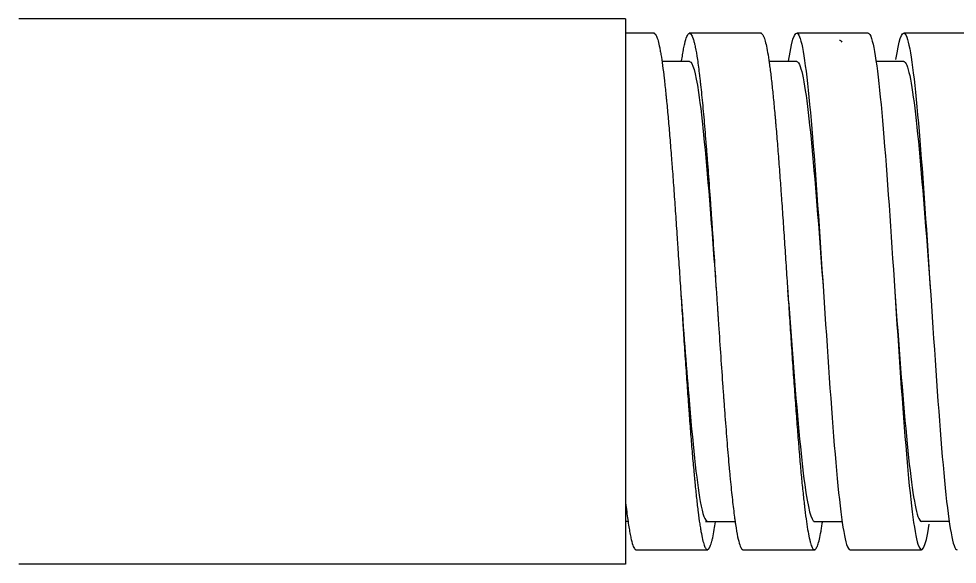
# Model space of a CAD drawing. Extents: x 1425 to 2779, y 0 to 992.
# Drawn here: x 1736.49 to 1762.79, y 749.56 to 764.86 of the extents above; entities that cross this region are included whole.
import ezdxf

# ---------------------------------------------------------------- set-up
doc = ezdxf.new("R2010")
doc.units = 0
doc.header["$LTSCALE"] = 10
doc.header["$MEASUREMENT"] = 0
doc.layers.add('1', color=7, linetype='CONTINUOUS')

msp = doc.modelspace()

# ---------------------------------------------------------------- linework, layer by layer
at = {"layer": '1', "color": 7, "linetype": 'Continuous', "lineweight": -3}
for p, q in [((1753.492, 764.862), (1736.492, 764.862)), ((1753.492, 764.862), (1753.492, 749.562)), ((1753.492, 749.562), (1736.492, 749.562))]:
    msp.add_line(p, q, dxfattribs=at)
for points, knots in [([(1758.067, 763.673), (1758.175, 764.418), (1758.392, 764.873), (1758.717, 762.141), (1759.042, 757.212), (1759.367, 752.284), (1759.616, 750.185), (1759.758, 749.965), (1759.791, 749.965)], [0, 0, 0, 0, 0.188474, 0.376996, 0.565518, 0.75404, 0.942562, 1, 1, 1, 1]), ([(1754.292, 764.454), (1754.293, 764.454), (1754.294, 764.454), (1754.299, 764.453), (1754.303, 764.452), (1754.322, 764.443), (1754.337, 764.424), (1754.368, 764.367), (1754.383, 764.328), (1754.413, 764.23), (1754.428, 764.17), (1754.45, 764.064), (1754.458, 764.026), (1754.469, 763.965), (1754.473, 763.944), (1754.481, 763.9), (1754.485, 763.878), (1754.504, 763.763), (1754.519, 763.662), (1754.549, 763.44), (1754.579, 763.198), (1754.609, 762.92), (1754.628, 762.734), (1754.632, 762.696), (1754.639, 762.62), (1754.651, 762.504), (1754.662, 762.384), (1754.685, 762.139), (1754.715, 761.799), (1754.745, 761.432), (1754.768, 761.147), (1754.775, 761.05), (1754.787, 760.902), (1754.79, 760.852), (1754.798, 760.752), (1754.802, 760.702), (1754.821, 760.45), (1754.836, 760.244), (1754.866, 759.824), (1754.881, 759.611), (1754.911, 759.176), (1754.926, 758.954), (1754.945, 758.672), (1754.949, 758.616), (1754.956, 758.502), (1754.96, 758.445), (1754.971, 758.274), (1754.979, 758.16), (1755.002, 757.818), (1755.032, 757.362), (1755.062, 756.905), (1755.085, 756.562), (1755.092, 756.448), (1755.104, 756.276), (1755.107, 756.219), (1755.115, 756.105), (1755.119, 756.047), (1755.138, 755.763), (1755.168, 755.316), (1755.198, 754.881), (1755.228, 754.453), (1755.243, 754.243), (1755.262, 753.984), (1755.266, 753.933), (1755.273, 753.83), (1755.277, 753.779), (1755.289, 753.627), (1755.296, 753.528), (1755.319, 753.235), (1755.334, 753.046), (1755.364, 752.682), (1755.379, 752.507), (1755.402, 752.254), (1755.409, 752.171), (1755.421, 752.049), (1755.424, 752.009), (1755.432, 751.929), (1755.436, 751.89), (1755.455, 751.696), (1755.47, 751.55), (1755.5, 751.275), (1755.515, 751.147), (1755.545, 750.907), (1755.56, 750.796), (1755.579, 750.67), (1755.583, 750.645), (1755.591, 750.596), (1755.595, 750.573), (1755.606, 750.504), (1755.614, 750.461), (1755.636, 750.34), (1755.651, 750.27), (1755.681, 750.153), (1755.711, 750.057), (1755.741, 750.004), (1755.76, 749.984), (1755.764, 749.981), (1755.772, 749.975), (1755.783, 749.969), (1755.795, 749.97), (1755.817, 749.978), (1755.832, 749.994), (1755.862, 750.046), (1755.877, 750.083), (1755.9, 750.154), (1755.908, 750.18), (1755.919, 750.224), (1755.923, 750.239), (1755.931, 750.271), (1755.934, 750.287), (1755.953, 750.373), (1755.968, 750.451), (1755.994, 750.604), (1756.005, 750.673), (1756.016, 750.748)], [0, 0, 0, 0, 0.00226, 0.00226, 0.008828, 0.008828, 0.035103, 0.035103, 0.061377, 0.061377, 0.087651, 0.087651, 0.100788, 0.100788, 0.107357, 0.107357, 0.113926, 0.113926, 0.1402, 0.1402, 0.166474, 0.192749, 0.192749, 0.199317, 0.199317, 0.205886, 0.219023, 0.219023, 0.245297, 0.271571, 0.271571, 0.284709, 0.284709, 0.291277, 0.291277, 0.297846, 0.297846, 0.32412, 0.32412, 0.350394, 0.350394, 0.376669, 0.376669, 0.383237, 0.383237, 0.389806, 0.389806, 0.402943, 0.402943, 0.429217, 0.455491, 0.455491, 0.468629, 0.468629, 0.475197, 0.475197, 0.481766, 0.481766, 0.50804, 0.534314, 0.534314, 0.560589, 0.560589, 0.567157, 0.567157, 0.573726, 0.573726, 0.586863, 0.586863, 0.613137, 0.613137, 0.639412, 0.639412, 0.652549, 0.652549, 0.659117, 0.659117, 0.665686, 0.665686, 0.69196, 0.69196, 0.718234, 0.718234, 0.744509, 0.744509, 0.751077, 0.751077, 0.757646, 0.757646, 0.770783, 0.770783, 0.797057, 0.797057, 0.823332, 0.849606, 0.849606, 0.856175, 0.856175, 0.862743, 0.87588, 0.87588, 0.902155, 0.902155, 0.928429, 0.928429, 0.941566, 0.941566, 0.948135, 0.948135, 0.954703, 0.954703, 0.980977, 0.980977, 1, 1, 1, 1]), ([(1755.069, 763.684), (1755.077, 763.743), (1755.086, 763.798), (1755.099, 763.881), (1755.104, 763.91), (1755.112, 763.953), (1755.114, 763.967), (1755.119, 763.994), (1755.132, 764.061), (1755.144, 764.12), (1755.174, 764.248), (1755.193, 764.313), (1755.233, 764.409), (1755.253, 764.438), (1755.275, 764.451), (1755.277, 764.452), (1755.282, 764.454), (1755.29, 764.455), (1755.297, 764.454), (1755.312, 764.449), (1755.322, 764.441), (1755.352, 764.403), (1755.371, 764.36), (1755.401, 764.268), (1755.411, 764.233), (1755.423, 764.183), (1755.426, 764.173), (1755.431, 764.152), (1755.433, 764.141), (1755.441, 764.108), (1755.446, 764.085), (1755.471, 763.963), (1755.49, 763.849), (1755.53, 763.586), (1755.549, 763.437), (1755.574, 763.23), (1755.579, 763.188), (1755.589, 763.1), (1755.594, 763.056), (1755.609, 762.918), (1755.619, 762.824), (1755.649, 762.53), (1755.668, 762.321), (1755.708, 761.879), (1755.727, 761.645), (1755.752, 761.337), (1755.757, 761.275), (1755.767, 761.149), (1755.772, 761.085), (1755.787, 760.894), (1755.797, 760.764), (1755.827, 760.369), (1755.846, 760.099), (1755.876, 759.681), (1755.886, 759.539), (1755.901, 759.324), (1755.906, 759.252), (1755.913, 759.143), (1755.916, 759.106), (1755.921, 759.033), (1755.923, 758.996), (1755.945, 758.665), (1755.965, 758.369), (1756.005, 757.775), (1756.024, 757.476), (1756.054, 757.025), (1756.064, 756.875), (1756.076, 756.686), (1756.079, 756.648), (1756.084, 756.573), (1756.091, 756.46), (1756.099, 756.348), (1756.124, 755.974), (1756.143, 755.68), (1756.183, 755.101), (1756.202, 754.816), (1756.227, 754.465), (1756.232, 754.395), (1756.24, 754.291), (1756.242, 754.256), (1756.247, 754.187), (1756.26, 754.015), (1756.272, 753.847), (1756.302, 753.453), (1756.321, 753.202), (1756.361, 752.719), (1756.38, 752.488), (1756.403, 752.24), (1756.405, 752.213), (1756.41, 752.159), (1756.418, 752.078), (1756.425, 751.999), (1756.44, 751.845), (1756.45, 751.745), (1756.48, 751.457), (1756.499, 751.28), (1756.529, 751.036), (1756.539, 750.958), (1756.554, 750.847), (1756.559, 750.811), (1756.569, 750.741), (1756.574, 750.707), (1756.599, 750.543), (1756.618, 750.43), (1756.658, 750.24), (1756.677, 750.164), (1756.707, 750.077), (1756.717, 750.052), (1756.729, 750.027), (1756.732, 750.023), (1756.737, 750.014), (1756.744, 750.002), (1756.752, 749.992), (1756.768, 749.976), (1756.779, 749.97), (1756.79, 749.97)], [0, 0, 0, 0, 0.014764, 0.014764, 0.023388, 0.023388, 0.0277, 0.0277, 0.032012, 0.04926, 0.04926, 0.083756, 0.083756, 0.118252, 0.118252, 0.122564, 0.122564, 0.126876, 0.1355, 0.1355, 0.152748, 0.152748, 0.187243, 0.187243, 0.204491, 0.204491, 0.208803, 0.208803, 0.213115, 0.213115, 0.221739, 0.221739, 0.256235, 0.256235, 0.290731, 0.290731, 0.299355, 0.299355, 0.307979, 0.307979, 0.325227, 0.325227, 0.359723, 0.359723, 0.394219, 0.394219, 0.402843, 0.402843, 0.411467, 0.411467, 0.428714, 0.428714, 0.46321, 0.46321, 0.480458, 0.480458, 0.489082, 0.489082, 0.493394, 0.493394, 0.497706, 0.497706, 0.532202, 0.532202, 0.566698, 0.566698, 0.583946, 0.583946, 0.588258, 0.588258, 0.59257, 0.601194, 0.601194, 0.63569, 0.63569, 0.670185, 0.670185, 0.678809, 0.678809, 0.683121, 0.683121, 0.687433, 0.704681, 0.704681, 0.739177, 0.739177, 0.773673, 0.773673, 0.777985, 0.777985, 0.782297, 0.790921, 0.790921, 0.808169, 0.808169, 0.842665, 0.842665, 0.859913, 0.859913, 0.868537, 0.868537, 0.877161, 0.877161, 0.911656, 0.911656, 0.946152, 0.946152, 0.9634, 0.9634, 0.967712, 0.967712, 0.972024, 0.980648, 0.980648, 1, 1, 1, 1]), ([(1757.291, 764.455), (1757.293, 764.455), (1757.31, 764.453), (1757.327, 764.437), (1757.35, 764.401), (1757.358, 764.386), (1757.369, 764.36), (1757.373, 764.35), (1757.381, 764.33), (1757.384, 764.319), (1757.403, 764.262), (1757.433, 764.151), (1757.463, 763.999), (1757.493, 763.827), (1757.509, 763.73), (1757.528, 763.596), (1757.531, 763.568), (1757.539, 763.512), (1757.543, 763.483), (1757.554, 763.394), (1757.562, 763.333), (1757.584, 763.143), (1757.6, 763.007), (1757.63, 762.72), (1757.645, 762.568), (1757.667, 762.328), (1757.675, 762.246), (1757.686, 762.12), (1757.69, 762.077), (1757.698, 761.991), (1757.701, 761.947), (1757.72, 761.727), (1757.736, 761.545), (1757.766, 761.171), (1757.781, 760.978), (1757.811, 760.582), (1757.826, 760.378), (1757.845, 760.116), (1757.849, 760.063), (1757.856, 759.957), (1757.86, 759.903), (1757.872, 759.742), (1757.879, 759.634), (1757.902, 759.308), (1757.917, 759.088), (1757.947, 758.643), (1757.962, 758.419), (1757.992, 757.966), (1758.007, 757.737), (1758.026, 757.448), (1758.03, 757.39), (1758.038, 757.275), (1758.049, 757.102), (1758.06, 756.93), (1758.083, 756.588), (1758.098, 756.36), (1758.128, 755.908), (1758.143, 755.684), (1758.166, 755.349), (1758.173, 755.238), (1758.189, 755.016), (1758.196, 754.906), (1758.219, 754.581), (1758.234, 754.369), (1758.264, 753.955), (1758.279, 753.753), (1758.309, 753.359), (1758.324, 753.167), (1758.343, 752.934), (1758.347, 752.887), (1758.355, 752.795), (1758.366, 752.659), (1758.377, 752.527), (1758.4, 752.269), (1758.43, 751.941), (1758.46, 751.643), (1758.483, 751.431), (1758.491, 751.362), (1758.502, 751.262), (1758.506, 751.229), (1758.513, 751.165), (1758.517, 751.133), (1758.536, 750.978), (1758.566, 750.749), (1758.611, 750.464), (1758.642, 750.314), (1758.66, 750.234), (1758.664, 750.219), (1758.672, 750.189), (1758.676, 750.175), (1758.687, 750.135), (1758.695, 750.112), (1758.717, 750.049), (1758.732, 750.018), (1758.762, 749.978), (1758.777, 749.969), (1758.8, 749.971), (1758.808, 749.974), (1758.819, 749.983), (1758.823, 749.986), (1758.831, 749.995), (1758.834, 750), (1758.853, 750.028), (1758.869, 750.061), (1758.899, 750.147), (1758.914, 750.201), (1758.944, 750.328), (1758.959, 750.402), (1758.978, 750.508), (1758.982, 750.53), (1758.989, 750.575), (1758.993, 750.599), (1759.003, 750.662), (1759.009, 750.702), (1759.015, 750.744)], [0, 0, 0, 0, 0.003784, 0.030064, 0.030064, 0.043204, 0.043204, 0.049774, 0.049774, 0.056344, 0.056344, 0.082624, 0.108903, 0.108903, 0.135183, 0.135183, 0.141753, 0.141753, 0.148323, 0.148323, 0.161463, 0.161463, 0.187743, 0.187743, 0.214023, 0.214023, 0.227163, 0.227163, 0.233733, 0.233733, 0.240303, 0.240303, 0.266582, 0.266582, 0.292862, 0.292862, 0.319142, 0.319142, 0.325712, 0.325712, 0.332282, 0.332282, 0.345422, 0.345422, 0.371702, 0.371702, 0.397982, 0.397982, 0.424261, 0.424261, 0.430831, 0.430831, 0.437401, 0.450541, 0.450541, 0.476821, 0.476821, 0.503101, 0.503101, 0.516241, 0.516241, 0.529381, 0.529381, 0.555661, 0.555661, 0.58194, 0.58194, 0.60822, 0.60822, 0.61479, 0.61479, 0.62136, 0.6345, 0.6345, 0.66078, 0.68706, 0.68706, 0.7002, 0.7002, 0.70677, 0.70677, 0.71334, 0.71334, 0.739619, 0.765899, 0.792179, 0.792179, 0.798749, 0.798749, 0.805319, 0.805319, 0.818459, 0.818459, 0.844739, 0.844739, 0.871019, 0.871019, 0.884159, 0.884159, 0.890728, 0.890728, 0.897298, 0.897298, 0.923578, 0.923578, 0.949858, 0.949858, 0.976138, 0.976138, 0.982708, 0.982708, 0.989278, 0.989278, 1, 1, 1, 1]), ([(1760.292, 764.459), (1760.325, 764.46), (1760.467, 764.242), (1760.717, 762.141), (1761.042, 757.212), (1761.367, 752.284), (1761.688, 749.581), (1761.901, 749.993), (1762.006, 750.683)], [0, 0, 0, 0, 0.058273, 0.247826, 0.437379, 0.626932, 0.816485, 1, 1, 1, 1]), ([(1761.074, 763.719), (1761.155, 764.257), (1761.344, 764.864), (1761.642, 763.032), (1761.967, 758.437), (1762.292, 753.296), (1762.567, 750.424), (1762.733, 749.968), (1762.791, 749.967)], [0, 0, 0, 0, 0.141307, 0.33055, 0.519792, 0.709035, 0.898277, 1, 1, 1, 1]), ([(1759.493, 764.262), (1759.501, 764.262), (1759.521, 764.254), (1759.542, 764.226), (1759.554, 764.201)], [0, 0, 0, 0, 0.388593, 1, 1, 1, 1]), ([(1755.29, 763.66), (1755.374, 763.66), (1755.566, 762.979), (1755.816, 760.262), (1755.982, 758.022), (1756.039, 757.245)], [0, 0, 0, 0, 0.335623, 0.769582, 1, 1, 1, 1]), ([(1758.293, 763.659), (1758.326, 763.659), (1758.467, 763.464), (1758.716, 761.599), (1758.933, 758.68), (1759.041, 757.221)], [0, 0, 0, 0, 0.132268, 0.566589, 1, 1, 1, 1]), ([(1761.292, 763.662), (1761.3, 763.662), (1761.417, 763.621), (1761.642, 762.39), (1761.883, 759.352), (1762.016, 757.553), (1762.041, 757.217)], [0, 0, 0, 0, 0.032563, 0.466431, 0.9003, 1, 1, 1, 1]), ([(1758.039, 757.245), (1758.09, 756.558), (1758.249, 754.406), (1758.5, 751.557), (1758.7, 750.766), (1758.792, 750.763)], [0, 0, 0, 0, 0.202526, 0.634323, 1, 1, 1, 1]), ([(1761.041, 757.221), (1761.041, 757.218), (1761.15, 755.754), (1761.367, 752.827), (1761.616, 750.96), (1761.758, 750.765), (1761.791, 750.765)], [0, 0, 0, 0, 0.000908, 0.434415, 0.867921, 1, 1, 1, 1]), ([(1755.047, 757.143), (1755.12, 756.153), (1755.302, 753.704), (1755.55, 751.257), (1755.725, 750.767), (1755.792, 750.766)], [0, 0, 0, 0, 0.295132, 0.731458, 1, 1, 1, 1]), ([(1753.492, 751.353), (1753.512, 751.174), (1753.531, 751.012), (1753.571, 750.721), (1753.59, 750.592), (1753.62, 750.424), (1753.63, 750.373), (1753.645, 750.302), (1753.65, 750.279), (1753.66, 750.237), (1753.665, 750.217), (1753.69, 750.123), (1753.709, 750.067), (1753.749, 749.991), (1753.768, 749.972), (1753.789, 749.97), (1753.791, 749.97), (1753.792, 749.97)], [0, 0, 0, 0, 0.197746, 0.197746, 0.395492, 0.395492, 0.494364, 0.494364, 0.543801, 0.543801, 0.593237, 0.593237, 0.790983, 0.790983, 0.988729, 0.988729, 1, 1, 1, 1])]:
    msp.add_open_spline(points, degree=3, knots=knots, dxfattribs=at)
for points, degree in [([(1754.304, 764.454), (1753.492, 764.454)], 1), ([(1757.303, 764.455), (1755.279, 764.455)], 1), ([(1760.292, 764.459), (1759.292, 764.459), (1758.292, 764.459)], 2), ([(1763.291, 764.462), (1762.291, 764.462), (1761.291, 764.462)], 2), ([(1755.291, 763.66), (1754.903, 763.66), (1754.515, 763.66)], 2), ([(1758.293, 763.659), (1757.904, 763.659), (1757.516, 763.659)], 2), ([(1761.292, 763.662), (1760.901, 763.662), (1760.509, 763.662)], 2), ([(1759.042, 757.21), (1759.042, 757.21), (1759.042, 757.21)], 2), ([(1753.492, 750.766), (1753.529, 750.766), (1753.566, 750.766)], 2), ([(1755.739, 750.763), (1756.153, 750.763), (1756.566, 750.763)], 2), ([(1758.775, 750.765), (1759.176, 750.765), (1759.577, 750.765)], 2), ([(1761.781, 750.766), (1762.177, 750.766), (1762.573, 750.766)], 2), ([(1753.779, 749.97), (1755.804, 749.97)], 1), ([(1756.778, 749.97), (1758.802, 749.97)], 1), ([(1759.791, 749.965), (1760.791, 749.965), (1761.791, 749.965)], 2)]:
    msp.add_open_spline(points, degree=degree, dxfattribs=at)

doc.saveas('drawing.dxf')
